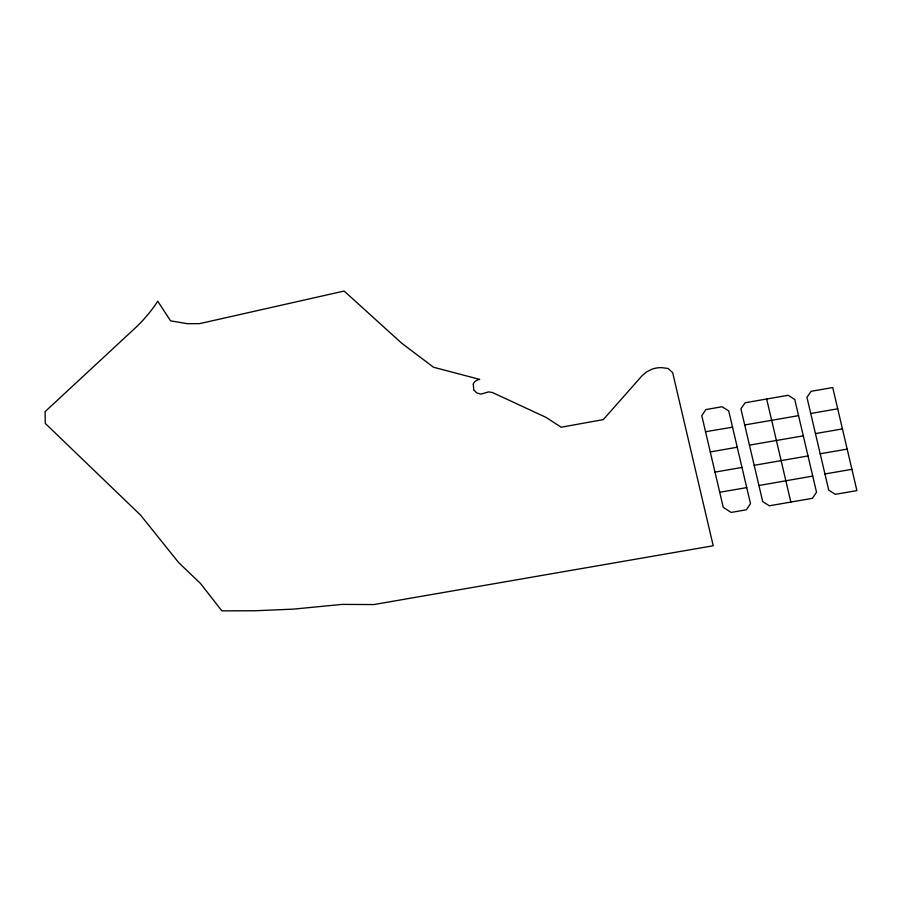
<?xml version="1.0" encoding="UTF-8"?>
<svg xmlns="http://www.w3.org/2000/svg" width="902" height="902" viewBox="0 0 902 902"><rect width="100%" height="100%" fill="white"/><g stroke="black" fill="none" stroke-linecap="round" stroke-linejoin="round"><path stroke-width="1.35" d="M710.28 451.936L737.238 447.212L750.509 503.722L746.326 509.788L731.094 512.437L723.246 507.319L701.767 415.619L705.939 409.542L722.107 406.746L728.715 410.906L737.238 447.212M758.92 485.502L812.736 476.087L816.535 492.255L812.352 498.332L769.305 505.796L762.709 501.602L740.914 408.775L745.153 402.743L788.168 395.279L794.752 399.485L812.736 476.087M810.751 413.477L837.721 408.798L856.9 490.598L835.297 494.352L828.735 490.113L806.952 397.354L811.135 391.288L832.738 387.544L837.721 408.798M744.714 424.966L798.541 415.642M749.449 445.126L803.299 435.846M815.453 433.591L842.445 428.901M714.993 472.118L741.996 467.428M808.023 455.95L754.185 465.308M820.189 453.774L847.17 449.095M719.728 492.278L746.732 487.599M824.947 473.978L851.916 469.299M705.556 431.731L732.537 427.176M790.851 502.053L766.655 399.011M473.279 384.038L473.787 390.025L476.831 392.99L480.969 394.106L488.636 391.874L492.481 392.55L546.014 417.367L561.202 427.21L603.303 419.599L641.728 376.111L646.328 372.064L651.898 369.222A26.553 24.76 16.7 0 1 661.279 367.61L668.078 368.456L672.655 372.627L713.211 545.755L373.879 604.554L342.05 604.396L293.511 609.121L255.142 610.755L221.858 610.857L200.391 583.346L178.709 562.668L140.622 515.166L45.28 423.421L45.1 411.639L137.104 326.265A172.226 160.579 16.7 0 0 155.37 304.82L157.749 301.245L170.568 320.853L187.345 323.671L199.534 323.649L344.147 291.042L401.615 343.143L433.501 367.227L479.695 379.404A9.708 9.054 16.7 0 0 474.249 382.222L473.279 384.038"/></g></svg>
